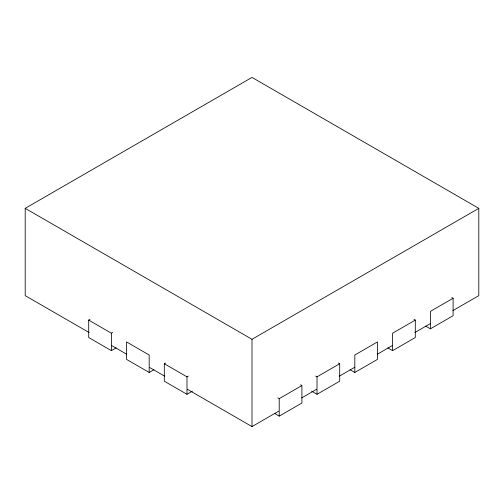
<?xml version="1.0" encoding="UTF-8"?>
<svg xmlns="http://www.w3.org/2000/svg" width="504" height="504" viewBox="0 0 504 504"><rect width="100%" height="100%" fill="white"/><g stroke="black" fill="none" stroke-linecap="round" stroke-linejoin="round"><path stroke-width="0.76" d="M89.221 332.609L25.2 295.646L25.2 208.354L252 77.408L478.8 208.354L478.8 295.646L452.92 310.59M116.103 347.918L111.384 350.645L88.704 337.548L88.704 320.09L90.052 319.309M88.704 320.09L111.384 333.182L112.732 332.407M149.184 372.469L149.184 355.005L126.504 341.914L126.504 359.371L149.184 372.469L153.903 369.747M192.377 391.18L186.984 394.292L164.304 381.194L164.304 363.737L165.652 362.962M164.304 363.737L186.984 376.834L188.332 376.053M25.2 208.354L252 339.293L478.8 208.354M277.868 397.876L279.216 398.658L301.896 385.56L301.896 403.017L279.216 416.115L274.497 413.393M315.668 376.053L317.016 376.834L339.696 363.737L339.696 381.194L317.016 394.292L311.623 391.18M392.616 350.645L415.296 337.548L415.296 320.09L392.616 333.182L392.616 350.645L387.897 347.918M430.416 328.822L453.096 315.724L453.096 298.267L430.416 311.359L430.416 328.822L425.697 326.094M187.299 389.233L252 426.592L278.561 411.251M301.72 397.883L316.701 389.233M339.179 376.255L354.841 367.214M377.32 354.236L392.301 345.587M414.779 332.609L430.441 323.568M354.816 372.469L377.496 359.371L377.496 341.914L354.816 355.005L354.816 372.469L350.097 369.747M451.748 297.486L453.096 298.267M413.948 319.309L415.296 320.09M338.348 362.962L339.696 363.737M300.548 384.785L301.896 385.56M111.699 345.587L126.68 354.236M149.839 367.605L164.821 376.255M317.016 376.834L317.016 394.292M279.216 398.658L279.216 416.115M252 339.293L252 426.592M186.984 376.834L186.984 394.292M111.384 333.182L111.384 350.645"/></g></svg>
